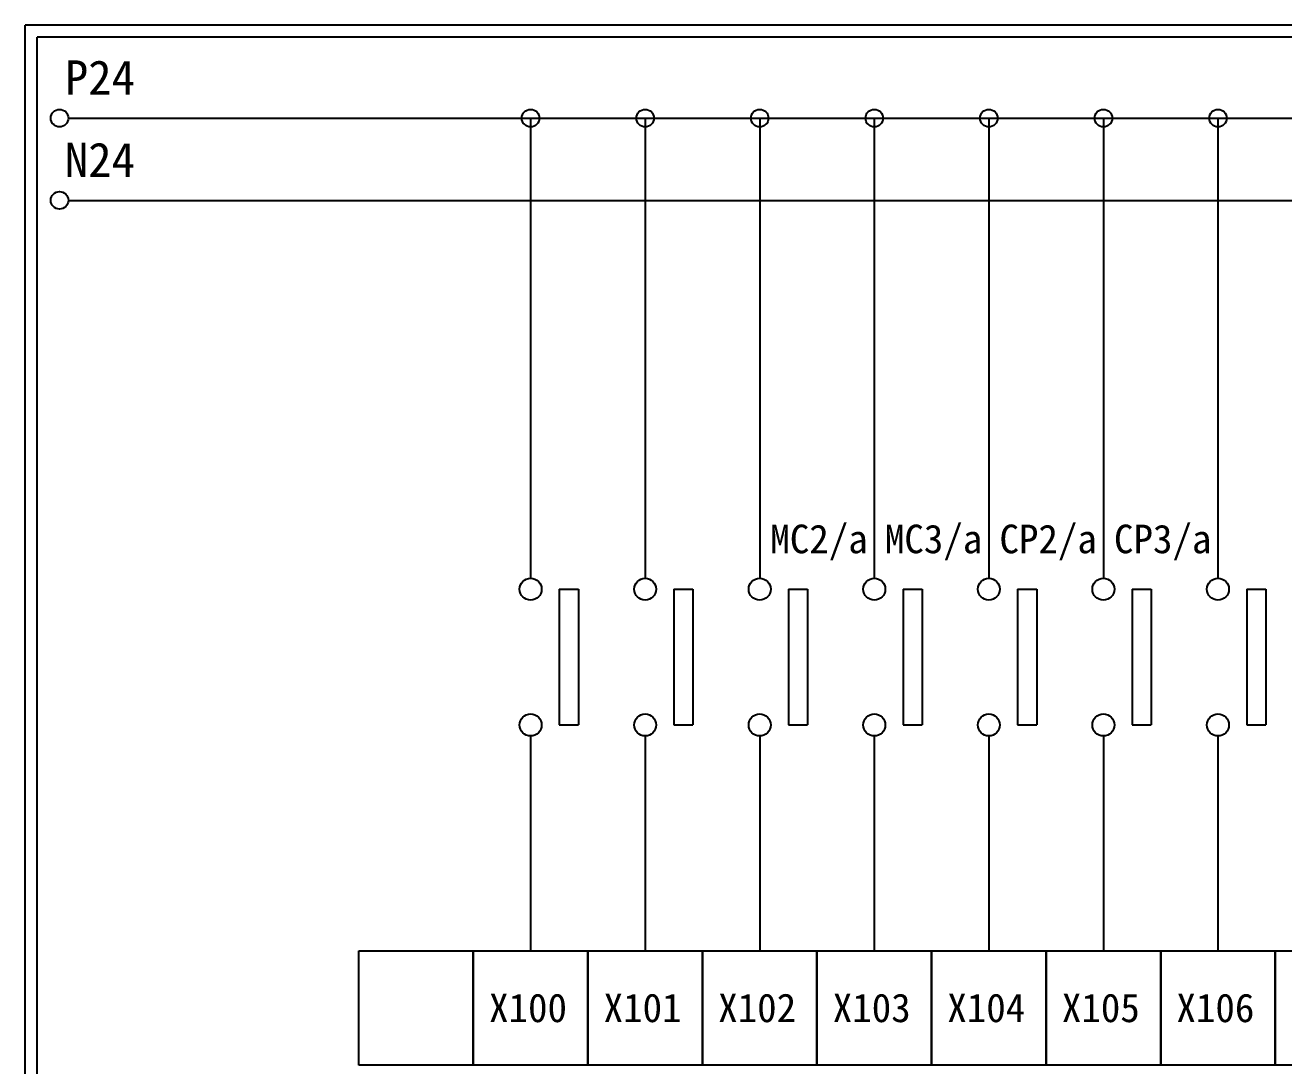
# Model space of a CAD drawing. Extents: x 275 to 562, y 265 to 469.
# Drawn here: x 274.9 to 406.7, y 359.8 to 468.9 of the extents above; entities that cross this region are included whole.
import ezdxf

# ---------------------------------------------------------------- set-up
doc = ezdxf.new("R2010")
doc.units = 0
doc.layers.add('圖框層', color=7, linetype='CONTINUOUS')
doc.layers.add('標尺寸層', color=3, linetype='CONTINUOUS')
doc.styles.add('STSL', font='kaiu.ttf')

msp = doc.modelspace()

# ---------------------------------------------------------------- linework, layer by layer
at = {"layer": '圖框層', "color": 7}
for p, q in [((561.9, 468.91), (274.9, 468.91)), ((274.9, 264.95), (274.9, 468.91)), ((560.65, 467.66), (276.15, 467.66)), ((276.15, 266.2), (276.15, 467.66))]:
    msp.add_line(p, q, dxfattribs=at)
at = {"layer": '標尺寸層', "color": 7}
for p, q in [((279.42, 459.17), (557.02, 459.17)), ((327.84, 459.17), (327.84, 410.94)), ((339.84, 459.17), (339.84, 410.94)), ((351.84, 459.17), (351.84, 410.94)), ((363.84, 459.17), (363.84, 410.94)), ((375.84, 459.17), (375.84, 410.94)), ((387.84, 459.17), (387.84, 410.94)), ((399.84, 459.17), (399.84, 410.94)), ((279.42, 450.55), (557.02, 450.55)), ((330.85, 409.79), (330.85, 395.56)), ((330.85, 409.79), (332.85, 409.79)), ((332.85, 409.79), (332.85, 395.56)), ((342.85, 409.79), (342.85, 395.56)), ((342.85, 409.79), (344.85, 409.79)), ((344.85, 409.79), (344.85, 395.56)), ((354.85, 409.79), (354.85, 395.56)), ((354.85, 409.79), (356.85, 409.79)), ((356.85, 409.79), (356.85, 395.56)), ((366.85, 409.79), (366.85, 395.56)), ((366.85, 409.79), (368.85, 409.79)), ((368.85, 409.79), (368.85, 395.56)), ((378.85, 409.79), (378.85, 395.56)), ((378.85, 409.79), (380.85, 409.79)), ((380.85, 409.79), (380.85, 395.56)), ((390.85, 409.79), (390.85, 395.56)), ((390.85, 409.79), (392.85, 409.79)), ((392.85, 409.79), (392.85, 395.56)), ((402.85, 409.79), (402.85, 395.56)), ((402.85, 409.79), (404.85, 409.79)), ((404.85, 409.79), (404.85, 395.56)), ((330.85, 395.56), (332.85, 395.56)), ((342.85, 395.56), (344.85, 395.56)), ((354.85, 395.56), (356.85, 395.56)), ((366.85, 395.56), (368.85, 395.56)), ((378.85, 395.56), (380.85, 395.56)), ((390.85, 395.56), (392.85, 395.56)), ((402.85, 395.56), (404.85, 395.56)), ((327.84, 394.41), (327.84, 371.9)), ((339.84, 394.41), (339.84, 371.9)), ((351.84, 394.41), (351.84, 371.9)), ((363.84, 394.41), (363.84, 371.9)), ((375.84, 394.41), (375.84, 371.9)), ((387.84, 394.41), (387.84, 371.9)), ((399.84, 394.41), (399.84, 371.9)), ((309.84, 371.9), (321.84, 371.9)), ((309.84, 359.9), (309.84, 371.9)), ((321.84, 371.9), (333.84, 371.9)), ((321.84, 359.9), (321.84, 371.9)), ((321.84, 371.9), (321.84, 359.9)), ((321.84, 359.9), (321.84, 371.9)), ((333.84, 371.9), (333.84, 359.9)), ((333.84, 371.9), (345.84, 371.9)), ((333.84, 359.9), (333.84, 371.9)), ((345.84, 371.9), (345.84, 359.9)), ((345.84, 371.9), (357.84, 371.9)), ((345.84, 359.9), (345.84, 371.9)), ((357.84, 371.9), (357.84, 359.9)), ((357.84, 371.9), (369.84, 371.9)), ((357.84, 359.9), (357.84, 371.9)), ((369.84, 371.9), (369.84, 359.9)), ((369.84, 371.9), (381.84, 371.9)), ((369.84, 359.9), (369.84, 371.9)), ((381.84, 371.9), (381.84, 359.9)), ((381.84, 371.9), (393.84, 371.9)), ((381.84, 359.9), (381.84, 371.9)), ((393.84, 371.9), (393.84, 359.9)), ((393.84, 371.9), (405.84, 371.9)), ((393.84, 359.9), (393.84, 371.9)), ((405.84, 371.9), (405.84, 359.9)), ((405.84, 371.9), (417.84, 371.9)), ((405.84, 359.9), (405.84, 371.9)), ((321.84, 359.9), (309.84, 359.9)), ((333.84, 359.9), (321.84, 359.9)), ((345.84, 359.9), (333.84, 359.9)), ((357.84, 359.9), (345.84, 359.9)), ((369.84, 359.9), (357.84, 359.9)), ((381.84, 359.9), (369.84, 359.9)), ((393.84, 359.9), (381.84, 359.9)), ((405.84, 359.9), (393.84, 359.9)), ((417.84, 359.9), (405.84, 359.9))]:
    msp.add_line(p, q, dxfattribs=at)
for centre, radius in [((278.5, 459.17), 0.92), ((327.84, 459.17), 0.92), ((339.84, 459.17), 0.92), ((351.84, 459.17), 0.92), ((363.84, 459.17), 0.92), ((375.84, 459.17), 0.92), ((387.84, 459.17), 0.92), ((399.84, 459.17), 0.92), ((278.5, 450.55), 0.92), ((327.84, 409.79), 1.15), ((339.84, 409.79), 1.15), ((351.84, 409.79), 1.15), ((363.84, 409.79), 1.15), ((375.84, 409.79), 1.15), ((387.84, 409.79), 1.15), ((399.84, 409.79), 1.15), ((327.84, 395.56), 1.15), ((339.84, 395.56), 1.15), ((351.84, 395.56), 1.15), ((363.84, 395.56), 1.15), ((375.84, 395.56), 1.15), ((387.84, 395.56), 1.15), ((399.84, 395.56), 1.15)]:
    msp.add_circle(centre, radius, dxfattribs=at)

# ---------------------------------------------------------------- texts
at = {"layer": '圖框層', "color": 7, "style": 'STSL'}
for s, height, p in [('P24', 3.6, (279.05, 461.63)), ('N24', 3.6, (279.05, 453.01)), ('MC2/a', 3, (352.95, 413.56)), ('MC3/a', 3, (364.95, 413.56)), ('CP2/a', 3, (376.95, 413.56)), ('CP3/a', 3, (388.95, 413.56)), ('X100', 3, (323.49, 364.41)), ('X101', 3, (335.49, 364.41)), ('X102', 3, (347.49, 364.41)), ('X103', 3, (359.49, 364.41)), ('X104', 3, (371.49, 364.41)), ('X105', 3, (383.49, 364.41)), ('X106', 3, (395.49, 364.41))]:
    msp.add_text(s, height=height, dxfattribs=at).set_placement(p)

doc.saveas('drawing.dxf')
